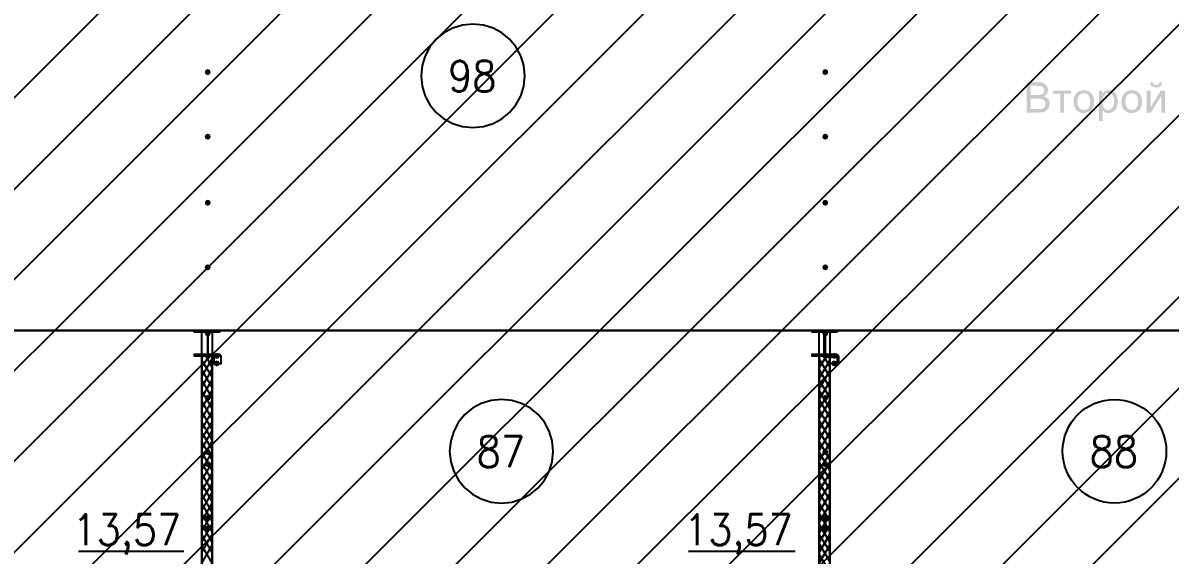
# Model space of a CAD drawing. Header units: millimetres. Extents: x 0 to 420, y 0 to 297.
# Drawn here: x 286.34 to 318.66, y 164.99 to 179.99 of the extents above; entities that cross this region are included whole.
import ezdxf

# ---------------------------------------------------------------- set-up
doc = ezdxf.new("R2010")
doc.units = ezdxf.units.MM
doc.layers.get('0').update_dxf_attribs({"linetype": 'CONTINUOUS'})
doc.styles.get("Standard").update_dxf_attribs({"font": 'STANDARD'})

msp = doc.modelspace()

# ---------------------------------------------------------------- hatches: boundary and pattern name
at = {"true_color": 0x000007}
for points in [[(291.634333, 178.604333), (291.609462, 178.544537), (291.549667, 178.519667), (291.489871, 178.544537), (291.465, 178.604333), (291.489871, 178.664129), (291.549667, 178.689), (291.609462, 178.664129)], [(309.033333, 178.604333), (309.008462, 178.544537), (308.948667, 178.519667), (308.888871, 178.544537), (308.864, 178.604333), (308.888871, 178.664129), (308.948667, 178.689), (309.008462, 178.664129)], [(315.368986, 178.083103), (315.87445, 178.083103), (315.87445, 177.996011), (315.674359, 177.996011), (315.674359, 177.461333), (315.569628, 177.461333), (315.569628, 177.996011), (315.368986, 177.996011)], [(291.634333, 176.784), (291.609462, 176.724204), (291.549667, 176.699333), (291.489871, 176.724204), (291.465, 176.784), (291.489871, 176.843796), (291.549667, 176.868667), (291.609462, 176.843796)], [(309.033333, 176.784), (309.008462, 176.724204), (308.948667, 176.699333), (308.888871, 176.724204), (308.864, 176.784), (308.888871, 176.843796), (308.948667, 176.868667), (309.008462, 176.843796)], [(291.634333, 174.921333), (291.609462, 174.861537), (291.549667, 174.836667), (291.489871, 174.861537), (291.465, 174.921333), (291.489871, 174.981129), (291.549667, 175.006), (291.609462, 174.981129)], [(309.033333, 174.921333), (309.008462, 174.861537), (308.948667, 174.836667), (308.888871, 174.861537), (308.864, 174.921333), (308.888871, 174.981129), (308.948667, 175.006), (309.008462, 174.981129)], [(291.634333, 173.101), (291.609462, 173.041204), (291.549667, 173.016333), (291.489871, 173.041204), (291.465, 173.101), (291.489871, 173.160796), (291.549667, 173.185667), (291.609462, 173.160796)], [(309.033333, 173.101), (309.008462, 173.041204), (308.948667, 173.016333), (308.888871, 173.041204), (308.864, 173.101), (308.888871, 173.160796), (308.948667, 173.185667), (309.008462, 173.160796)], [(291.634333, 171.238333), (291.609462, 171.178537), (291.549667, 171.153667), (291.489871, 171.178537), (291.465, 171.238333), (291.489871, 171.298129), (291.549667, 171.323), (291.609462, 171.298129)], [(309.033333, 171.238333), (309.008462, 171.178537), (308.948667, 171.153667), (308.888871, 171.178537), (308.864, 171.238333), (308.888871, 171.298129), (308.948667, 171.323), (309.008462, 171.298129)], [(291.634333, 170.603333), (291.609462, 170.543537), (291.549667, 170.518667), (291.489871, 170.543537), (291.465, 170.603333), (291.489871, 170.663129), (291.549667, 170.688), (291.609462, 170.663129)], [(291.888333, 170.603333), (291.863462, 170.543537), (291.803667, 170.518667), (291.743871, 170.543537), (291.719, 170.603333), (291.743871, 170.663129), (291.803667, 170.688), (291.863462, 170.663129)], [(309.033333, 170.603333), (309.008462, 170.543537), (308.948667, 170.518667), (308.888871, 170.543537), (308.864, 170.603333), (308.888871, 170.663129), (308.948667, 170.688), (309.008462, 170.663129)], [(309.160333, 170.603333), (309.135463, 170.543537), (309.075667, 170.518667), (309.015871, 170.543537), (308.991, 170.603333), (309.015871, 170.663129), (309.075667, 170.688), (309.135462, 170.663129)], [(309.287333, 170.603333), (309.262462, 170.543537), (309.202667, 170.518667), (309.142871, 170.543537), (309.118, 170.603333), (309.142871, 170.663129), (309.202667, 170.688), (309.262462, 170.663129)], [(291.888333, 170.391667), (291.863462, 170.331871), (291.803667, 170.307), (291.743871, 170.331871), (291.719, 170.391667), (291.743871, 170.451462), (291.803667, 170.476333), (291.863462, 170.451463)], [(309.287333, 170.391667), (309.262462, 170.331871), (309.202667, 170.307), (309.142871, 170.331871), (309.118, 170.391667), (309.142871, 170.451462), (309.202667, 170.476333), (309.262462, 170.451463)], [(291.634333, 169.418), (291.609462, 169.358204), (291.549667, 169.333333), (291.489871, 169.358204), (291.465, 169.418), (291.489871, 169.477796), (291.549667, 169.502667), (291.609462, 169.477796)], [(309.033333, 169.418), (309.008462, 169.358204), (308.948667, 169.333333), (308.888871, 169.358204), (308.864, 169.418), (308.888871, 169.477796), (308.948667, 169.502667), (309.008462, 169.477796)], [(291.634333, 167.894), (291.609462, 167.834204), (291.549667, 167.809333), (291.489871, 167.834204), (291.465, 167.894), (291.489871, 167.953796), (291.549667, 167.978667), (291.609462, 167.953796)], [(309.033333, 167.894), (309.008462, 167.834204), (308.948667, 167.809333), (308.888871, 167.834204), (308.864, 167.894), (308.888871, 167.953796), (308.948667, 167.978667), (309.008462, 167.953796)], [(291.634333, 167.555333), (291.609462, 167.495537), (291.549667, 167.470667), (291.489871, 167.495537), (291.465, 167.555333), (291.489871, 167.615129), (291.549667, 167.64), (291.609462, 167.615129)], [(309.033333, 167.555333), (309.008462, 167.495537), (308.948667, 167.470667), (308.888871, 167.495537), (308.864, 167.555333), (308.888871, 167.615129), (308.948667, 167.64), (309.008462, 167.615129)], [(291.634333, 166.031333), (291.609462, 165.971537), (291.549667, 165.946667), (291.489871, 165.971537), (291.465, 166.031333), (291.489871, 166.091129), (291.549667, 166.116), (291.609462, 166.091129)], [(291.634333, 165.735), (291.609462, 165.675204), (291.549667, 165.650333), (291.489871, 165.675204), (291.465, 165.735), (291.489871, 165.794796), (291.549667, 165.819667), (291.609462, 165.794796)], [(309.033333, 166.031333), (309.008462, 165.971537), (308.948667, 165.946667), (308.888871, 165.971537), (308.864, 166.031333), (308.888871, 166.091129), (308.948667, 166.116), (309.008462, 166.091129)], [(309.033333, 165.735), (309.008462, 165.675204), (308.948667, 165.650333), (308.888871, 165.675204), (308.864, 165.735), (308.888871, 165.794796), (308.948667, 165.819667), (309.008462, 165.794796)]]:
    msp.add_hatch(color=0, dxfattribs=at).paths.add_polyline_path(points, flags=0)
h = msp.add_hatch(color=0, dxfattribs=at)
h.paths.add_polyline_path([(314.62431, 177.461333), (314.62431, 178.320126), (314.946771, 178.320126), (315.035104, 178.313511), (315.104419, 178.293668), (315.197574, 178.213741), (315.231198, 178.100191), (315.201433, 177.996563), (315.111033, 177.91829), (315.180004, 177.887009), (315.231198, 177.840018), (315.26248, 177.780211), (315.273091, 177.710482), (315.247184, 177.598034), (315.184345, 177.518108), (315.090087, 177.475664), (314.951732, 177.461333)], flags=0)
h.paths.add_polyline_path([(314.738412, 177.95908), (314.92362, 177.95908), (314.988457, 177.96156), (315.03221, 177.969002), (315.097253, 178.011997), (315.119302, 178.086962), (315.098907, 178.161927), (315.040478, 178.206576), (314.988801, 178.215533), (314.90984, 178.218702), (314.738412, 178.218702)], flags=0)
h.paths.add_polyline_path([(314.738412, 177.562756), (314.951732, 177.562756), (315.029454, 177.566615), (315.094497, 177.590317), (315.138043, 177.637722), (315.155131, 177.710482), (315.130326, 177.793715), (315.061975, 177.843325), (315.008714, 177.854005), (314.936849, 177.857656), (314.738412, 177.857656)], flags=0)
h = msp.add_hatch(color=0, dxfattribs=at)
h.paths.add_polyline_path([(315.943002, 177.772218), (315.967048, 177.9227), (316.039464, 178.028533), (316.127934, 178.080141), (316.234594, 178.097435), (316.351108, 178.076351), (316.444056, 178.013099), (316.505103, 177.912985), (316.525636, 177.781037), (316.51661, 177.673482), (316.489807, 177.591971), (316.445503, 177.530855), (316.385076, 177.485035), (316.234594, 177.447001), (316.116428, 177.467809), (316.023479, 177.530786), (315.962983, 177.632898)], flags=0)
h.paths.add_polyline_path([(316.051591, 177.772218), (316.064476, 177.667556), (316.103405, 177.593073), (316.162179, 177.5487), (316.234594, 177.534093), (316.306528, 177.548976), (316.365232, 177.593624), (316.404438, 177.669141), (316.417598, 177.776077), (316.404438, 177.877293), (316.365232, 177.950812), (316.306115, 177.99546), (316.234594, 178.010343), (316.162179, 177.99546), (316.103405, 177.950812), (316.064476, 177.876398)], flags=0)
h = msp.add_hatch(color=0, dxfattribs=at)
h.paths.add_polyline_path([(316.657565, 177.223208), (316.657565, 178.083103), (316.754028, 178.083103), (316.754028, 178.002626), (316.830096, 178.073733), (316.934275, 178.097435), (317.008827, 178.0871), (317.074284, 178.056094), (317.127752, 178.006485), (317.166337, 177.940339), (317.197756, 177.777179), (317.163581, 177.6052), (317.121344, 177.5374), (317.063811, 177.487791), (316.996838, 177.457267), (316.926558, 177.447001), (316.8323, 177.46905), (316.763399, 177.525825), (316.763399, 177.223208)], flags=0)
h.paths.add_polyline_path([(316.753477, 177.768911), (316.765534, 177.664249), (316.801984, 177.591419), (316.855314, 177.548287), (316.919392, 177.534093), (316.984711, 177.5487), (317.040109, 177.593073), (317.077591, 177.668865), (317.090269, 177.77773), (317.077936, 177.881152), (317.041211, 177.955222), (316.98733, 177.99987), (316.924353, 178.014753), (316.860688, 177.999043), (316.805291, 177.951914), (316.766361, 177.874675)], flags=0)
h = msp.add_hatch(color=0, dxfattribs=at)
h.paths.add_polyline_path([(317.293856, 177.772218), (317.317903, 177.9227), (317.390319, 178.028533), (317.478789, 178.080141), (317.585449, 178.097435), (317.701962, 178.076351), (317.794911, 178.013099), (317.855958, 177.912985), (317.876491, 177.781037), (317.867465, 177.673482), (317.840662, 177.591971), (317.796358, 177.530855), (317.735931, 177.485035), (317.585449, 177.447001), (317.467282, 177.467809), (317.374334, 177.530786), (317.313838, 177.632898)], flags=0)
h.paths.add_polyline_path([(317.402446, 177.772218), (317.41533, 177.667556), (317.45426, 177.593073), (317.513033, 177.5487), (317.585449, 177.534093), (317.657383, 177.548976), (317.716087, 177.593624), (317.755292, 177.669141), (317.768453, 177.776077), (317.755292, 177.877293), (317.716087, 177.950812), (317.656969, 177.99546), (317.585449, 178.010343), (317.513033, 177.99546), (317.45426, 177.950812), (317.41533, 177.876398)], flags=0)
h = msp.add_hatch(color=0, dxfattribs=at)
h.paths.add_polyline_path([(318.00842, 178.083103), (318.114253, 178.083103), (318.114253, 177.609058), (318.406397, 178.083103), (318.519948, 178.083103), (318.519948, 177.461333), (318.414665, 177.461333), (318.414665, 177.932622), (318.122521, 177.461333), (318.00842, 177.461333)], flags=0)
h.paths.add_polyline_path([(318.371671, 178.319024), (318.44388, 178.319024), (318.425759, 178.254049), (318.389861, 178.206024), (318.337771, 178.176534), (318.270798, 178.166888), (318.203343, 178.176534), (318.151185, 178.206024), (318.115356, 178.253636), (318.097717, 178.319024), (318.169926, 178.319024), (318.201896, 178.258941), (318.267491, 178.239649), (318.339149, 178.25839)], flags=0)

# ---------------------------------------------------------------- linework, layer by layer
at = {"color": 0, "true_color": 0x000020}
for points in [[(272.880667, 164.676666), (297.053, 188.848999)], [(275.463001, 164.676666), (299.635334, 188.848999)], [(278.003001, 164.676666), (302.175334, 188.848999)], [(280.585334, 164.676666), (304.757667, 188.848999)], [(283.125334, 164.676666), (307.297667, 188.848999)], [(285.707667, 164.676666), (309.88, 188.848999)], [(288.247667, 164.676666), (312.42, 188.848999)], [(290.830001, 164.676666), (315.002334, 188.848999)], [(293.370001, 164.676666), (317.542334, 188.848999)], [(295.952334, 164.676666), (320.124667, 188.848999)], [(298.492334, 164.676666), (322.664667, 188.848999)], [(301.074667, 164.676666), (325.247, 188.848999)], [(303.614667, 164.676666), (327.829334, 188.848999)], [(306.197, 164.676666), (330.369334, 188.848999)], [(308.779334, 164.676666), (332.951667, 188.848999)], [(311.319334, 164.676666), (335.491667, 188.848999)], [(313.901667, 164.676666), (338.074, 188.848999)], [(316.441667, 164.676666), (340.614, 188.848999)]]:
    msp.add_lwpolyline(points, dxfattribs=at)
at = {"color": 0, "true_color": 0x000008}
msp.add_lwpolyline([(256.413, 171.323), (377.867333, 171.323), (377.867333, 182.202667), (256.413, 182.202667)], close=True, dxfattribs=at)
at = {"color": 0, "true_color": 0x000007}
for points in [[(300.482, 178.4985), (300.452328, 178.792844), (300.367228, 179.066996), (300.232572, 179.315083), (300.054232, 179.531232), (299.838083, 179.709572), (299.589996, 179.844228), (299.315844, 179.929328), (299.0215, 179.959), (298.727156, 179.929328), (298.453004, 179.844228), (298.204917, 179.709572), (297.988768, 179.531232), (297.810428, 179.315083), (297.675772, 179.066996), (297.590672, 178.792844), (297.561, 178.4985)], [(297.561, 178.4985), (297.590672, 178.204156), (297.675772, 177.930004), (297.810428, 177.681917), (297.988768, 177.465768), (298.204917, 177.287428), (298.453004, 177.152772), (298.727156, 177.067672), (299.0215, 177.038), (299.315844, 177.067672), (299.589996, 177.152772), (299.838083, 177.287428), (300.054232, 177.465768), (300.232572, 177.681917), (300.367228, 177.930004), (300.452328, 178.204156), (300.482, 178.4985)], [(291.211, 171.323), (291.211, 171.280667)], [(291.380333, 171.323), (291.380333, 171.280667)], [(291.549667, 171.323), (291.549667, 170.603333)], [(291.719, 171.323), (291.719, 171.280667)], [(291.888333, 171.323), (291.888333, 171.280667)], [(308.61, 171.323), (308.61, 171.280667)], [(308.779333, 171.323), (308.779333, 171.280667)], [(308.948667, 171.323), (308.948667, 170.603333)], [(309.118, 171.323), (309.118, 171.280667)], [(309.287333, 171.323), (309.287333, 171.280667)], [(291.211, 170.645667), (291.211, 170.603333)], [(291.380333, 170.645667), (291.380333, 170.603333)], [(291.380333, 170.561), (291.422667, 170.603333)], [(291.380333, 170.307), (291.592, 170.603333)], [(291.380333, 170.603333), (291.380333, 164.676667)], [(291.676667, 164.676667), (291.676667, 170.603333), (291.380333, 170.603333)], [(291.380333, 170.010667), (291.676667, 170.518667)], [(291.676667, 170.010667), (291.380333, 170.476333)], [(291.676667, 170.264667), (291.507333, 170.603333)], [(291.676667, 170.561), (291.676667, 170.603333)], [(291.719, 170.645667), (291.719, 170.603333)], [(291.888333, 170.645667), (291.888333, 170.603333)], [(308.61, 170.645667), (308.61, 170.603333)], [(308.779333, 170.645667), (308.779333, 170.603333)], [(308.779333, 170.561), (308.821667, 170.603333)], [(308.779333, 170.264667), (308.991, 170.603333)], [(308.779333, 170.603333), (308.779333, 164.676667)], [(309.075667, 164.676667), (309.075667, 170.603333), (308.779333, 170.603333)], [(309.075667, 170.010667), (308.779333, 170.518667)], [(308.779333, 169.968333), (309.075667, 170.476333)], [(309.075667, 170.307), (308.906333, 170.603333)], [(309.118, 170.645667), (309.118, 170.603333)], [(309.287333, 170.645667), (309.287333, 170.603333)], [(291.380333, 169.714333), (291.676667, 170.222333)], [(291.676667, 169.714333), (291.380333, 170.222333)], [(309.075667, 169.714333), (308.779333, 170.222333)], [(308.779333, 169.672), (309.075667, 170.18)], [(291.380333, 169.418), (291.676667, 169.926)], [(291.676667, 169.418), (291.380333, 169.926)], [(309.075667, 169.418), (308.779333, 169.926)], [(308.779333, 169.375667), (309.075667, 169.883667)], [(291.380333, 169.121667), (291.676667, 169.629667)], [(291.676667, 169.121667), (291.380333, 169.629667)], [(301.286333, 167.915167), (301.256661, 168.20951), (301.171561, 168.483662), (301.036905, 168.731749), (300.858566, 168.947899), (300.642416, 169.126238), (300.394329, 169.260894), (300.120177, 169.345995), (299.825833, 169.375667), (299.53149, 169.345995), (299.257338, 169.260894), (299.009251, 169.126238), (298.793101, 168.947899), (298.614762, 168.731749), (298.480106, 168.483662), (298.395005, 168.20951), (298.365333, 167.915167)], [(309.075667, 169.121667), (308.779333, 169.629667)], [(308.779333, 169.121667), (309.075667, 169.587333)], [(309.075667, 168.867667), (308.779333, 169.375667)], [(291.380333, 168.825333), (291.676667, 169.333333)], [(291.676667, 168.825333), (291.380333, 169.333333)], [(308.779333, 168.825333), (309.075667, 169.333333)], [(309.075667, 168.571333), (308.779333, 169.079333)], [(291.380333, 168.529), (291.676667, 169.037)], [(291.676667, 168.529), (291.380333, 169.037)], [(291.380333, 168.275), (291.676667, 168.740667)], [(291.676667, 168.232667), (291.380333, 168.740667)], [(308.779333, 168.529), (309.075667, 169.037)], [(309.075667, 168.275), (308.779333, 168.783)], [(308.779333, 168.232667), (309.075667, 168.740667)], [(291.380333, 167.978667), (291.676667, 168.486667)], [(291.676667, 167.978667), (291.380333, 168.444333)], [(309.075667, 167.978667), (308.779333, 168.486667)], [(308.779333, 167.936333), (309.075667, 168.444333)], [(291.380333, 167.682333), (291.676667, 168.190333)], [(291.676667, 167.682333), (291.380333, 168.190333)], [(309.075667, 167.682333), (308.779333, 168.190333)], [(308.779333, 167.64), (309.075667, 168.148)], [(291.380333, 167.386), (291.676667, 167.894)], [(291.676667, 167.386), (291.380333, 167.894)], [(298.365333, 167.915167), (298.395005, 167.620823), (298.480106, 167.346671), (298.614762, 167.098584), (298.793101, 166.882434), (299.009251, 166.704095), (299.257338, 166.569439), (299.53149, 166.484339), (299.825833, 166.454667), (300.120177, 166.484339), (300.394329, 166.569439), (300.642416, 166.704095), (300.858566, 166.882434), (301.036905, 167.098584), (301.171561, 167.346671), (301.256661, 167.620823), (301.286333, 167.915167)], [(309.075667, 167.386), (308.779333, 167.894)], [(308.779333, 167.386), (309.075667, 167.851667)], [(291.380333, 167.089667), (291.676667, 167.597667)], [(291.676667, 167.089667), (291.380333, 167.597667)], [(308.779333, 167.089667), (309.075667, 167.597667)], [(309.075667, 167.132), (308.779333, 167.597667)], [(291.380333, 166.793333), (291.676667, 167.301333)], [(291.676667, 166.793333), (291.380333, 167.301333)], [(309.075667, 166.835667), (308.779333, 167.343667)], [(308.779333, 166.793333), (309.075667, 167.301333)], [(291.380333, 166.539333), (291.676667, 167.005)], [(291.676667, 166.497), (291.380333, 167.005)], [(309.075667, 166.539333), (308.779333, 167.047333)], [(308.779333, 166.497), (309.075667, 167.005)], [(291.380333, 166.243), (291.676667, 166.751)], [(291.676667, 166.200667), (291.380333, 166.708667)], [(309.075667, 166.243), (308.779333, 166.751)], [(308.779333, 166.200667), (309.075667, 166.708667)], [(291.380333, 165.946667), (291.676667, 166.454667)], [(291.676667, 165.946667), (291.380333, 166.454667)], [(291.380333, 165.650333), (291.676667, 166.158333)], [(291.676667, 165.650333), (291.380333, 166.158333)], [(309.075667, 165.946667), (308.779333, 166.454667)], [(308.779333, 165.904333), (309.075667, 166.412333)], [(309.075667, 165.650333), (308.779333, 166.158333)], [(291.380333, 165.354), (291.676667, 165.862)], [(291.676667, 165.354), (291.380333, 165.862)], [(308.779333, 165.608), (309.075667, 166.116)], [(309.075667, 165.354), (308.779333, 165.862)], [(308.779333, 165.354), (309.075667, 165.819667)], [(291.380333, 165.057667), (291.676667, 165.565667)], [(291.676667, 165.057667), (291.380333, 165.565667)], [(308.779333, 165.057667), (309.075667, 165.565667)], [(309.075667, 165.1), (308.779333, 165.565667)], [(291.380333, 164.761333), (291.676667, 165.269333)], [(291.676667, 164.761333), (291.380333, 165.269333)], [(309.075667, 164.803667), (308.779333, 165.311667)], [(308.779333, 164.761333), (309.075667, 165.269333)], [(287.909, 165.1), (290.872333, 165.1)], [(305.096333, 165.1), (308.102, 165.1)], [(309.075667, 164.507333), (308.779333, 165.015333)]]:
    msp.add_lwpolyline(points, dxfattribs=at)
at = {"color": 0, "true_color": 0x0000ab}
for points in [[(274.277667, 171.323), (274.277667, 164.676667), (291.380333, 164.676667), (291.380333, 171.323)], [(291.676667, 164.676667), (308.779333, 164.676667), (308.779333, 171.323), (291.676667, 171.323)], [(309.075667, 164.676667), (326.178333, 164.676667), (326.178333, 171.323), (309.075667, 171.323)]]:
    msp.add_lwpolyline(points, close=True, dxfattribs=at)
at = {"color": 0, "true_color": 0x000007}
for points in [[(291.888333, 171.323), (291.168667, 171.323), (291.168667, 171.280667), (291.549667, 171.280667), (291.549667, 170.645667), (291.168667, 170.645667), (291.168667, 170.603333), (291.888333, 170.603333), (291.888333, 170.645667), (291.549667, 170.645667), (291.549667, 171.280667), (291.888333, 171.280667)], [(309.287333, 171.323), (308.567667, 171.323), (308.567667, 171.280667), (308.906333, 171.280667), (308.906333, 170.645667), (308.567667, 170.645667), (308.567667, 170.603333), (309.287333, 170.603333), (309.287333, 170.645667), (308.948667, 170.645667), (308.948667, 171.280667), (309.287333, 171.280667)], [(291.930667, 170.603333), (291.719, 170.603333), (291.719, 170.391667), (291.930667, 170.391667), (291.930667, 170.603333), (291.676667, 170.603333), (291.676667, 170.391667), (291.930667, 170.391667)], [(309.329667, 170.603333), (309.075667, 170.603333), (309.075667, 170.391667), (309.329667, 170.391667)], [(309.287333, 170.603333), (309.287333, 170.391667), (309.075667, 170.391667), (309.075667, 170.603333)]]:
    msp.add_lwpolyline(points, close=True, dxfattribs=at)
msp.add_circle((317.097833, 167.915167), 1.4605, dxfattribs=at)

# ---------------------------------------------------------------- texts
at = {"color": 0, "true_color": 0x000007, "char_height": 0.872032, "attachment_point": 1}
for s, insert, width in [('98', (298.323014, 178.92603), 1.06581688), ('87', (299.12734, 168.342697), 1.06581688), ('88', (316.399326, 168.342697), 1.06581688), ('13,57', (287.739663, 166.141367), 2.56764984), ('13,57', (304.969326, 166.141367), 2.56764984)]:
    msp.add_mtext(s, dxfattribs=dict(at, insert=insert, width=width))

doc.saveas('drawing.dxf')
